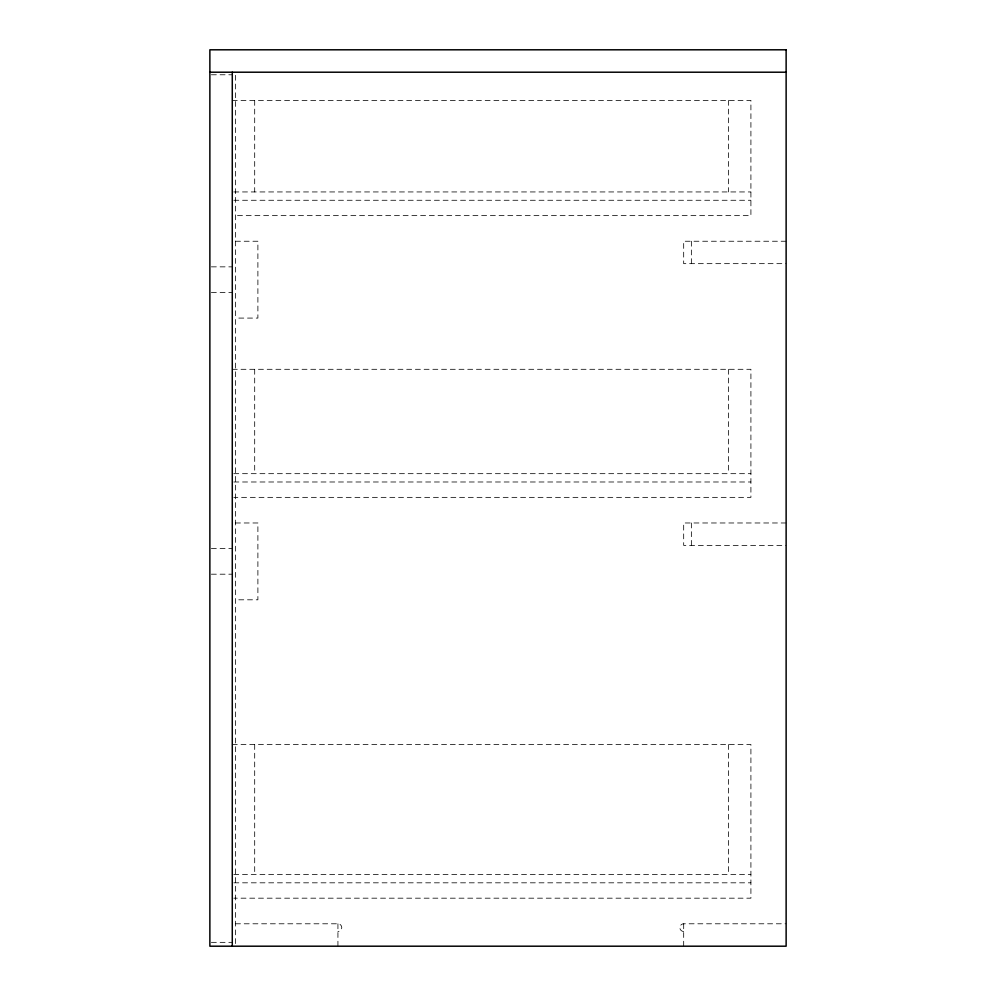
<?xml version="1.0" encoding="UTF-8"?>
<svg xmlns="http://www.w3.org/2000/svg" width="996" height="996" viewBox="0 0 996 996"><rect width="100%" height="100%" fill="white"/><g stroke="black" fill="none" stroke-linecap="round" stroke-linejoin="round"><path stroke-width="0.75" stroke-dasharray="4.98 3.74" d="M211.364 74.775L232.28 74.775M232.28 100.384L750.909 100.384L750.909 215.634L233.836 215.634M233.774 191.942L750.909 191.942M233.836 200.271L750.909 200.271M235.479 241.244L257.889 241.244L257.889 318.085L235.479 318.085M786.13 241.244L683.679 241.244L683.679 263.654L786.13 263.654M211.364 266.853L232.28 266.853M211.364 292.463L232.28 292.463M232.28 369.304L750.909 369.304L750.909 497.365L233.836 497.365M233.774 473.673L750.909 473.673M233.836 481.989L750.909 481.989M235.479 522.975L257.889 522.975L257.889 599.804L235.479 599.804M786.13 522.975L683.679 522.975L683.679 545.385L786.13 545.385M211.364 548.584L232.28 548.584M211.364 574.194L232.28 574.194M232.28 744.51L750.909 744.51L750.909 898.18L233.836 898.18M233.774 874.488L750.909 874.488M233.836 882.817L750.909 882.817M235.479 923.79L337.93 923.79A3.847 3.847 0 0 1 341.765 927.637A3.847 3.847 0 0 1 337.93 931.472M683.679 931.472A3.847 3.847 0 0 1 679.845 927.637A3.847 3.847 0 0 1 683.679 923.79L786.13 923.79M211.364 942.353L232.28 942.353M728.499 100.384L728.499 191.942M728.499 369.304L728.499 473.673M728.499 744.51L728.499 874.488M691.361 241.244L691.361 263.654M691.361 522.975L691.361 545.385M683.679 923.79L683.679 946.2M337.93 923.79L337.93 946.2M254.69 100.384L254.69 191.942M254.69 369.304L254.69 473.673M254.69 744.51L254.69 874.488M235.479 75.31L235.479 946.2"/><path stroke-width="1.49" d="M209.87 72.21L786.13 72.21M232.28 72.21L232.28 946.2M786.13 49.8L209.87 49.8L209.87 946.2L786.13 946.2L786.13 49.8"/></g></svg>
